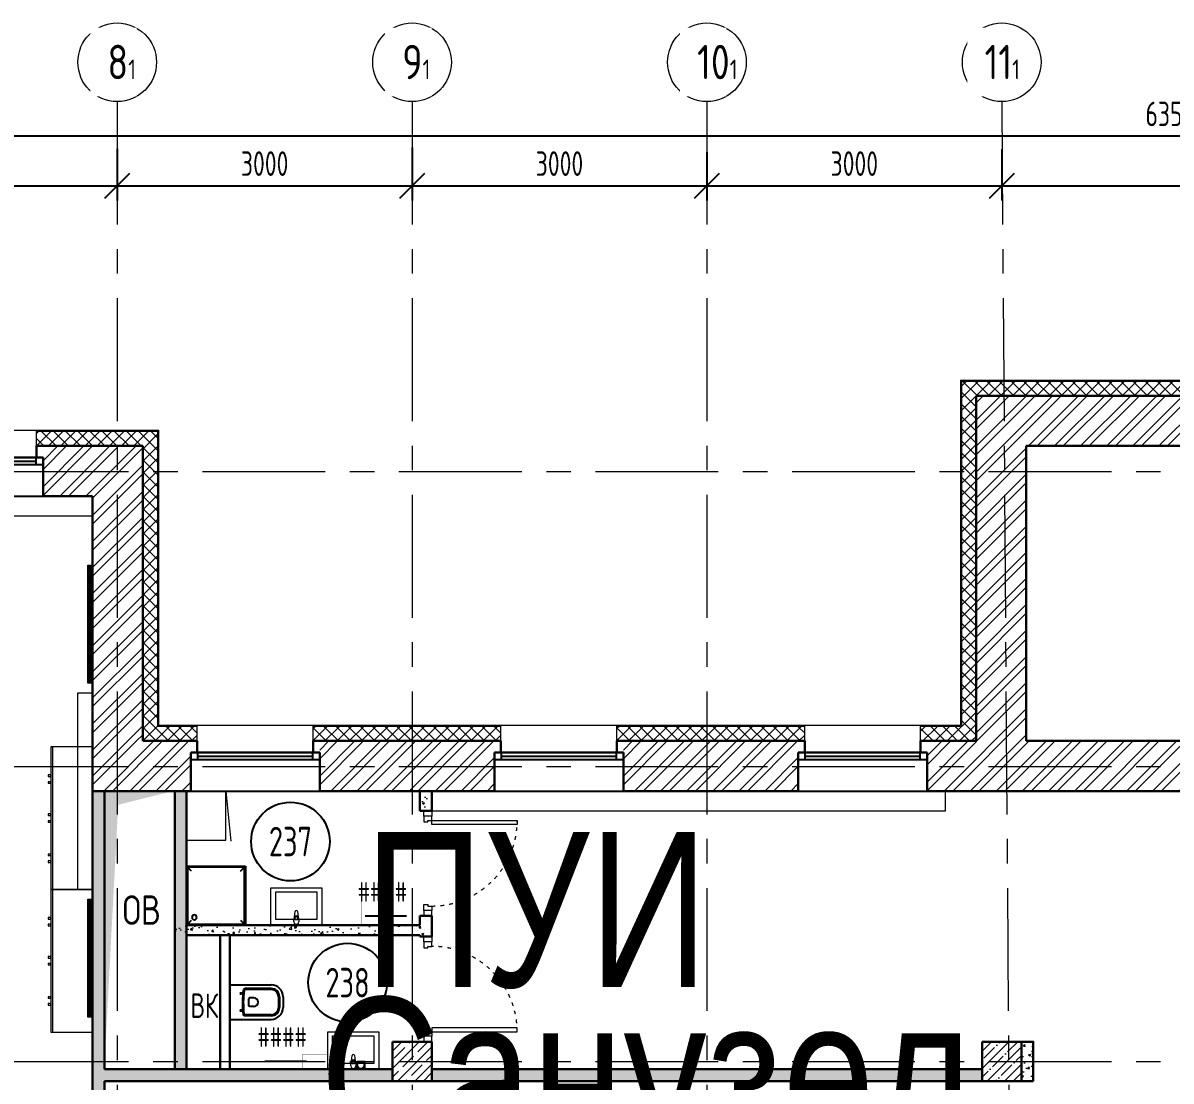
# Model space of a CAD drawing. Header units: millimetres. Extents: x -13407 to 158044, y -108832 to 109387.
# Drawn here: x 13611 to 25293, y 69087 to 79850 of the extents above; entities that cross this region are included whole.
import ezdxf
from ezdxf.enums import TextEntityAlignment as Align

# ---------------------------------------------------------------- set-up
doc = ezdxf.new("R2018")
doc.units = ezdxf.units.MM
for name, pattern in [('ACAD_ISO03W100', [30, 12, -18]), ('ADSK_Скрыто', [6, 3, -3]), ('CENTER', [2, 1.25, -0.25, 0.25, -0.25])]:
    doc.linetypes.add(name, pattern=pattern)
doc.layers.get('Defpoints').update_dxf_attribs({"color": 6})
for name, color, linetype, lineweight in [('АР_Двери', 5, 'Continuous', 18), ('АР_Колонны', 5, 'Continuous', 30), ('АР_Колонны Штрих', 250, 'Continuous', 5), ('АР_Маркер экспликации', 239, 'Continuous', 13), ('АР_Навесной фасад', 5, 'Continuous', 5), ('АР_Номер помещения', 1, 'Continuous', 25), ('АР_Оси', 193, 'Continuous', 9), ('АР_Оси размеры', 164, 'Continuous', 9), ('АР_Перегородки газоблок', 165, 'Continuous', 30), ('АР_Перегородки газоблок_Штрих', 165, 'Continuous', 5), ('АР_Подоконники', 163, 'Continuous', 9), ('АР_Помещения_площадь', 19, 'Continuous', 9), ('АР_Сущ Несущая стена', 202, 'Continuous', 30), ('АР_Утеплитель', 250, 'Continuous', 9), ('АР_Штриховка кирпич', 250, 'Continuous', 9), ('Спринклеры', 7, 'Continuous', 18), ('ТХ_мебель передв', 250, 'Continuous', 13), ('ТХ_ОСНОВНОЙ', 103, 'Continuous', 25)]:
    doc.layers.add(name, color=color, linetype=linetype, lineweight=lineweight)
doc.layers.add('АР_Названия помещений', color=124, linetype='Continuous', lineweight=5, plot=False)
for name, color, linetype in [('АР_новое окно', 160, 'Continuous'), ('АР_Отверстия', 251, 'Continuous'), ('ТХ_дозаторы', 7, 'Continuous'), ('ТХ_обор_бытовое', 14, 'Continuous'), ('ТХ_сантехника', 253, 'Continuous')]:
    doc.layers.add(name, color=color, linetype=linetype)
doc.styles.add('ICOCPEUR', font='isocpeur.ttf')
doc.styles.add('ISOCPEUR', font='isocpeur.ttf', dxfattribs={"width": 0.7})
doc.styles.get("Standard").update_dxf_attribs({"font": 'arial.ttf'})
doc.styles.add('ГОСТ 2.304', font='isocpeur.ttf', dxfattribs={"width": 0.7})
doc.dimstyles.new('СПДС', dxfattribs={"dimscale": 100, "dimtxt": 2.5, "dimasz": 2.5, "dimexe": 1.5, "dimexo": 0, "dimgap": 1, "dimtad": 1, "dimdec": 0, "dimrnd": 1, "dimtxsty": 'ГОСТ 2.304', "dimblk": 'OBLIQUE', "dimcen": 2.5, "dimdle": 1.5, "dimadec": 0, "dimazin": 2, "dimtfac": 0.75, "dimtdec": 0, "dimtmove": 1, "dimatfit": 3, "dimfxl": 1, "dimtolj": 1, "dimarcsym": 1})
pattern_1 = [(50, (76865.7, -55313.48), (215.17805, -18.82564), [22.5, -247.5]), (355, (76865.7, -55313.48), (-41.6254, 225.65764), [18, -198]), (100.45144, (76883.63, -55315.05), (173.55265, 206.832), [19.12206, -210.34263]), (46.1842, (76865.7, -55253.48), (320.1724, -49.6558), [33.75, -371.25]), (96.63564, (76892.38, -55257.62), (280.3986, 292.2356), [28.6831, -315.5141]), (351.18416, (76865.7, -55253.5), (280.3986, 292.2356), [27, -297]), (21, (76895.7, -55268.48), (179.07212, -120.78567), [22.5, -247.5]), (326, (76895.7, -55268.48), (72.9946, 217.545), [18, -198]), (71.45144, (76910.62, -55278.55), (252.0667, 96.75935), [19.12206, -210.34263]), (37.5, (76865.7, -55313.48), (3.647957, 99.868156), [0, -195.6, 0, -201, 0, -198.75]), (7.5, (76865.7, -55313.48), (78.92086, 118.32351), [0, -114.6, 0, -191.1, 0, -75.75]), (327.5, (76798.8, -55313.48), (160.14673, -6.76646), [0, -75, 0, -234, 0, -310.5]), (317.5, (76768.8, -55313.48), (174.95585, 30.0315), [0, -97.5, 0, -155.4, 0, -220.5])]
pattern_2 = [(45, (-983959.71, 109113.38), (-132.58252, 132.58252), []), (45, (-983871.32, 109113.38), (-132.58252, 132.58252), [])]

# ---------------------------------------------------------------- blocks, each defined once
blk = doc.blocks.new('*U256')
for points in [[(-55, -80), (-55, 0), (-115, 0), (-115, -40), (-100, -40), (-100, -80), (-55, -80)], [(0, 0), (0, -80), (-55, -80), (-55, 0), (0, 0)], [(-1070, 0), (-1070, -80), (-1015, -80), (-1015, 0), (-1070, 0)], [(-1015, -80), (-1015, 0), (-955, 0), (-955, -40), (-970, -40), (-970, -80), (-1015, -80)]]:
    blk.add_lwpolyline(points)
blk.add_lwpolyline([(-100, -80), (-100, -950), (-140, -950), (-140, -80)], close=True)
at = {"linetype": 'ACAD_ISO03W100', "ltscale": 3}
blk.add_arc((-100, -80), 870, 180, 270, dxfattribs=at)
blk = doc.blocks.new('*U257')
for points in [[(0, 0), (0, -80), (55, -80), (55, 0), (0, 0)], [(55, -80), (55, 0), (115, 0), (115, -40), (100, -40), (100, -80), (55, -80)], [(1015, -80), (1015, 0), (955, 0), (955, -40), (970, -40), (970, -80), (1015, -80)], [(1070, 0), (1070, -80), (1015, -80), (1015, 0), (1070, 0)]]:
    blk.add_lwpolyline(points)
blk.add_lwpolyline([(100, -80), (100, -950), (140, -950), (140, -80)], close=True)
at = {"linetype": 'ACAD_ISO03W100', "ltscale": 3}
blk.add_arc((100, -80), 870, 270, 0, dxfattribs=at)
blk = doc.blocks.new('*U175')
at = {"layer": 'АР_новое окно', "lineweight": 20}
for p, q in [((0, 1310), (-70, 1310)), ((0, 0), (-70, 0))]:
    blk.add_line(p, q, dxfattribs=at)
at = {"layer": 'АР_новое окно'}
for p, q in [((-70, 1310), (-70, 0)), ((-70, 0), (-70, 1310)), ((0, 1310), (0, 0)), ((0, 1240), (-70, 1240)), ((-35, 1240), (-35, 70)), ((0, 70), (-70, 70))]:
    blk.add_line(p, q, dxfattribs=at)
blk = doc.blocks.new('*U176')
at = {"layer": 'АР_новое окно', "lineweight": 20}
for p, q in [((0, 1310), (-70, 1310)), ((0, 0), (-70, 0))]:
    blk.add_line(p, q, dxfattribs=at)
at = {"layer": 'АР_новое окно'}
for p, q in [((-70, 1310), (-70, 0)), ((-70, 0), (-70, 1310)), ((0, 1310), (0, 0)), ((0, 1240), (-70, 1240)), ((-35, 1240), (-35, 70)), ((0, 70), (-70, 70))]:
    blk.add_line(p, q, dxfattribs=at)
blk = doc.blocks.new('*U177')
at = {"layer": 'АР_новое окно', "lineweight": 20}
for p, q in [((0, 1310), (-70, 1310)), ((0, 0), (-70, 0))]:
    blk.add_line(p, q, dxfattribs=at)
at = {"layer": 'АР_новое окно'}
for p, q in [((-70, 1310), (-70, 0)), ((-70, 0), (-70, 1310)), ((0, 1310), (0, 0)), ((0, 1240), (-70, 1240)), ((-35, 1240), (-35, 70)), ((0, 70), (-70, 70))]:
    blk.add_line(p, q, dxfattribs=at)
blk = doc.blocks.new('*U178')
at = {"layer": 'АР_новое окно', "lineweight": 20}
for p, q in [((0, 1310), (-70, 1310)), ((0, 0), (-70, 0))]:
    blk.add_line(p, q, dxfattribs=at)
at = {"layer": 'АР_новое окно'}
for p, q in [((-70, 1310), (-70, 0)), ((-70, 0), (-70, 1310)), ((0, 1310), (0, 0)), ((0, 1240), (-70, 1240)), ((-35, 1240), (-35, 70)), ((0, 70), (-70, 70))]:
    blk.add_line(p, q, dxfattribs=at)
blk = doc.blocks.new('_Oblique')
at = {"color": 0, "linetype": 'ByBlock', "lineweight": -2}
blk.add_line((-0.5, -0.5), (0.5, 0.5), dxfattribs=at)
blk = doc.blocks.new('*D285')
at = {"layer": 'Defpoints', "color": 0, "ltscale": 100, "transparency": 16777216}
for p in [(11570, 78576), (14570, 78571), (14570, 78194)]:
    blk.add_point(p, dxfattribs=at)
at = {"layer": 'АР_Оси размеры', "color": 0, "lineweight": -2, "ltscale": 100, "transparency": 16777216}
for p, q in [((11570, 78576), (11570, 78044)), ((14570, 78571), (14570, 78044)), ((11420, 78194), (14720, 78194))]:
    blk.add_line(p, q, dxfattribs=at)
at = {"layer": 'АР_Оси размеры', "color": 0, "lineweight": -2, "ltscale": 100, "transparency": 16777216, "xscale": 250, "yscale": 250, "zscale": 250, "rotation": 180}
blk.add_blockref('_Oblique', (11570, 78194), dxfattribs=at)
at = {"layer": 'АР_Оси размеры', "color": 0, "lineweight": -2, "ltscale": 100, "transparency": 16777216, "xscale": 250, "yscale": 250, "zscale": 250}
blk.add_blockref('_Oblique', (14570, 78194), dxfattribs=at)
at = {"layer": 'АР_Оси размеры', "color": 0, "ltscale": 100, "transparency": 16777216, "insert": (13070, 78419), "char_height": 250, "attachment_point": 5, "style": 'ГОСТ 2.304'}
blk.add_mtext('\\A1;3000', dxfattribs=at)
blk = doc.blocks.new('*D286')
at = {"layer": 'Defpoints', "color": 0, "ltscale": 100, "transparency": 16777216}
for p in [(14570, 78571), (17570, 78582), (17570, 78194)]:
    blk.add_point(p, dxfattribs=at)
at = {"layer": 'АР_Оси размеры', "color": 0, "lineweight": -2, "ltscale": 100, "transparency": 16777216}
for p, q in [((14570, 78571), (14570, 78044)), ((17570, 78582), (17570, 78044)), ((14420, 78194), (17720, 78194))]:
    blk.add_line(p, q, dxfattribs=at)
at = {"layer": 'АР_Оси размеры', "color": 0, "lineweight": -2, "ltscale": 100, "transparency": 16777216, "xscale": 250, "yscale": 250, "zscale": 250, "rotation": 180}
blk.add_blockref('_Oblique', (14570, 78194), dxfattribs=at)
at = {"layer": 'АР_Оси размеры', "color": 0, "lineweight": -2, "ltscale": 100, "transparency": 16777216, "xscale": 250, "yscale": 250, "zscale": 250}
blk.add_blockref('_Oblique', (17570, 78194), dxfattribs=at)
at = {"layer": 'АР_Оси размеры', "color": 0, "ltscale": 100, "transparency": 16777216, "insert": (16070, 78419), "char_height": 250, "attachment_point": 5, "style": 'ГОСТ 2.304'}
blk.add_mtext('\\A1;3000', dxfattribs=at)
blk = doc.blocks.new('*D287')
at = {"layer": 'Defpoints', "color": 0, "ltscale": 100, "transparency": 16777216}
for p in [(17570, 78582), (20570, 78536), (20570, 78194)]:
    blk.add_point(p, dxfattribs=at)
at = {"layer": 'АР_Оси размеры', "color": 0, "lineweight": -2, "ltscale": 100, "transparency": 16777216}
for p, q in [((17570, 78582), (17570, 78044)), ((20570, 78536), (20570, 78044)), ((17420, 78194), (20720, 78194))]:
    blk.add_line(p, q, dxfattribs=at)
at = {"layer": 'АР_Оси размеры', "color": 0, "lineweight": -2, "ltscale": 100, "transparency": 16777216, "xscale": 250, "yscale": 250, "zscale": 250, "rotation": 180}
blk.add_blockref('_Oblique', (17570, 78194), dxfattribs=at)
at = {"layer": 'АР_Оси размеры', "color": 0, "lineweight": -2, "ltscale": 100, "transparency": 16777216, "xscale": 250, "yscale": 250, "zscale": 250}
blk.add_blockref('_Oblique', (20570, 78194), dxfattribs=at)
at = {"layer": 'АР_Оси размеры', "color": 0, "ltscale": 100, "transparency": 16777216, "insert": (19070, 78419), "char_height": 250, "attachment_point": 5, "style": 'ГОСТ 2.304'}
blk.add_mtext('\\A1;3000', dxfattribs=at)
blk = doc.blocks.new('*D288')
at = {"layer": 'Defpoints', "color": 0, "ltscale": 100, "transparency": 16777216}
for p in [(20570, 78536), (23570, 78536), (23570, 78194)]:
    blk.add_point(p, dxfattribs=at)
at = {"layer": 'АР_Оси размеры', "color": 0, "lineweight": -2, "ltscale": 100, "transparency": 16777216}
for p, q in [((20570, 78536), (20570, 78044)), ((23570, 78536), (23570, 78044)), ((20420, 78194), (23720, 78194))]:
    blk.add_line(p, q, dxfattribs=at)
at = {"layer": 'АР_Оси размеры', "color": 0, "lineweight": -2, "ltscale": 100, "transparency": 16777216, "xscale": 250, "yscale": 250, "zscale": 250, "rotation": 180}
blk.add_blockref('_Oblique', (20570, 78194), dxfattribs=at)
at = {"layer": 'АР_Оси размеры', "color": 0, "lineweight": -2, "ltscale": 100, "transparency": 16777216, "xscale": 250, "yscale": 250, "zscale": 250}
blk.add_blockref('_Oblique', (23570, 78194), dxfattribs=at)
at = {"layer": 'АР_Оси размеры', "color": 0, "ltscale": 100, "transparency": 16777216, "insert": (22070, 78419), "char_height": 250, "attachment_point": 5, "style": 'ГОСТ 2.304'}
blk.add_mtext('\\A1;3000', dxfattribs=at)
blk = doc.blocks.new('*D289')
at = {"layer": 'Defpoints', "color": 0, "ltscale": 100, "transparency": 16777216}
for p in [(29570, 78687), (23570, 78567), (29570, 78194)]:
    blk.add_point(p, dxfattribs=at)
at = {"layer": 'АР_Оси размеры', "color": 0, "lineweight": -2, "ltscale": 100, "transparency": 16777216}
for p, q in [((29570, 78687), (29570, 78044)), ((23570, 78567), (23570, 78044)), ((23420, 78194), (29720, 78194))]:
    blk.add_line(p, q, dxfattribs=at)
at = {"layer": 'АР_Оси размеры', "color": 0, "lineweight": -2, "ltscale": 100, "transparency": 16777216, "xscale": 250, "yscale": 250, "zscale": 250, "rotation": 180}
blk.add_blockref('_Oblique', (23570, 78194), dxfattribs=at)
at = {"layer": 'АР_Оси размеры', "color": 0, "lineweight": -2, "ltscale": 100, "transparency": 16777216, "xscale": 250, "yscale": 250, "zscale": 250}
blk.add_blockref('_Oblique', (29570, 78194), dxfattribs=at)
at = {"layer": 'АР_Оси размеры', "color": 0, "ltscale": 100, "transparency": 16777216, "insert": (26570, 78419), "char_height": 250, "attachment_point": 5, "style": 'ГОСТ 2.304'}
blk.add_mtext('\\A1;6000', dxfattribs=at)
blk = doc.blocks.new('*D296')
at = {"layer": 'Defpoints', "color": 0, "ltscale": 100, "transparency": 16777216}
for p in [(-6430, 78700), (57080, 78700), (57080, 78700)]:
    blk.add_point(p, dxfattribs=at)
at = {"layer": 'АР_Оси размеры', "color": 0, "lineweight": -2, "ltscale": 100, "transparency": 16777216}
for p, q in [((-6430, 78700), (-6430, 78850)), ((57080, 78700), (57080, 78850)), ((-6580, 78700), (57230, 78700))]:
    blk.add_line(p, q, dxfattribs=at)
at = {"layer": 'АР_Оси размеры', "color": 0, "lineweight": -2, "ltscale": 100, "transparency": 16777216, "xscale": 250, "yscale": 250, "zscale": 250, "rotation": 180}
blk.add_blockref('_Oblique', (-6430, 78700), dxfattribs=at)
at = {"layer": 'АР_Оси размеры', "color": 0, "lineweight": -2, "ltscale": 100, "transparency": 16777216, "xscale": 250, "yscale": 250, "zscale": 250}
blk.add_blockref('_Oblique', (57080, 78700), dxfattribs=at)
at = {"layer": 'АР_Оси размеры', "color": 0, "ltscale": 100, "transparency": 16777216, "insert": (25325, 78925), "char_height": 250, "attachment_point": 5, "style": 'ГОСТ 2.304'}
blk.add_mtext('\\A1;63510', dxfattribs=at)
blk = doc.blocks.new('*U384')
at = {"layer": 'Defpoints', "color": 7}
blk.add_line((-15823, -174), (-16245, -174), dxfattribs=at)
at = {"layer": 'АР_Номер помещения', "color": 7}
blk.add_circle((-17005, 585), 400, dxfattribs=at)
at = {"layer": 'Defpoints', "color": 7, "style": 'ISOCPEUR', "width": 0.7}
blk.add_attdef('ПЛОЩАДЬ_ПОМЕЩЕНИЯ', text='', height=200, dxfattribs=at).set_placement((-15818, 72), align=Align.MIDDLE_RIGHT)
at = {"layer": 'Defpoints', "color": 7, "style": 'ISOCPEUR', "width": 0.7, "flags": 1}
blk.add_attdef('КАТЕГОРИЯ', (-499, -2092), '', height=250, dxfattribs=at)
at = {"layer": 'АР_Номер помещения', "color": 7, "style": 'ISOCPEUR', "width": 0.7}
blk.add_attdef('НОМЕР_ПОМЕЩЕНИЯ', text='', height=300, dxfattribs=at).set_placement((-17005, 585), align=Align.MIDDLE_CENTER)
at = {"layer": 'АР_Помещения_площадь', "color": 7, "lineweight": 30, "width": 0.7, "flags": 104}
blk.add_attdef('ИМЯ_ПОМЕЩЕНИЯ', text='', height=100, dxfattribs=at).set_placement((158, 1217), align=Align.MIDDLE_CENTER)
blk = doc.blocks.new('*U385')
at = {"layer": 'Defpoints', "color": 7}
blk.add_line((-16442, -22), (-16865, -22), dxfattribs=at)
at = {"layer": 'АР_Номер помещения', "color": 7}
blk.add_circle((-16023, 779), 400, dxfattribs=at)
at = {"layer": 'Defpoints', "color": 7, "style": 'ISOCPEUR', "width": 0.7}
blk.add_attdef('ПЛОЩАДЬ_ПОМЕЩЕНИЯ', text='', height=200, dxfattribs=at).set_placement((-16437, 224), align=Align.MIDDLE_RIGHT)
at = {"layer": 'Defpoints', "color": 7, "style": 'ISOCPEUR', "width": 0.7, "flags": 1}
blk.add_attdef('КАТЕГОРИЯ', (-499, -2092), '', height=250, dxfattribs=at)
at = {"layer": 'АР_Номер помещения', "color": 7, "style": 'ISOCPEUR', "width": 0.7}
blk.add_attdef('НОМЕР_ПОМЕЩЕНИЯ', text='', height=300, dxfattribs=at).set_placement((-16023, 779), align=Align.MIDDLE_CENTER)
at = {"layer": 'АР_Помещения_площадь', "color": 7, "lineweight": 30, "width": 0.7, "flags": 104}
blk.add_attdef('ИМЯ_ПОМЕЩЕНИЯ', text='', height=100, dxfattribs=at).set_placement((158, 1217), align=Align.MIDDLE_CENTER)
blk = doc.blocks.new('Из_буфера27431')
at = {"linetype": 'Continuous', "lineweight": 5}
for p, q in [((-139, 11), (-86, 18)), ((-139, 11), (-86, 18)), ((-76, 21), (-34, 25)), ((-76, 21), (-34, 25)), ((-59, 14), (-74, 14)), ((-59, 14), (-74, 14)), ((-59, -14), (-59, 14)), ((-59, -14), (-59, 14)), ((-86, -18), (-139, -11)), ((-86, -18), (-139, -11)), ((-34, -25), (-76, -21)), ((-34, -25), (-76, -21)), ((-74, -14), (-59, -14)), ((-74, -14), (-59, -14))]:
    blk.add_line(p, q, dxfattribs=at)
for points in [[(0, -260), (-380, -260), (-380, 260), (0, 260)], [(-59, -210), (-339, -210), (-339, 210), (-59, 210)], [(-59, -210), (-339, -210), (-339, 210), (-59, 210)]]:
    blk.add_lwpolyline(points, close=True, dxfattribs=at)
for centre, radius, start, end in [((-137, 0), 11.2, 97.1389, 262.8611), ((-137, 0), 11.2, 97.1389, 262.8611), ((-74, 0), 21.1, 122.771, 237.229), ((-74, 0), 21.1, 122.771, 237.229), ((-74, 0), 13.6, 90, 270), ((-74, 0), 13.6, 90, 270), ((-74, 0), 21.1, 95.1696, 122.771), ((-74, 0), 21.1, 95.1696, 122.771), ((-34, 0), 25, 270, 90), ((-34, 0), 25, 270, 90), ((-74, 0), 21.1, 237.229, 264.8304), ((-74, 0), 21.1, 237.229, 264.8304)]:
    blk.add_arc(centre, radius, start, end, dxfattribs=at)
blk = doc.blocks.new('унитаз поликлиники')
for p, q in [((0, 175), (0, -175)), ((0, 175), (420, 175)), ((420, 139), (150, 139)), ((420, 129), (157, 129)), ((126, 87), (100, 87)), ((112, 73), (112, 100)), ((192, -34), (192, 34)), ((242, 44), (202, 44)), ((494, 57), (494, -57)), ((504, 55), (504, -55)), ((540, 55), (540, -55)), ((126, -87), (99, -86)), ((112, -73), (112, -100)), ((242, -44), (202, -44)), ((0, -175), (420, -175)), ((420, -139), (148, -139)), ((420, -129), (155, -129))]:
    blk.add_line(p, q)
for centre, radius, start, end in [((420, 55), 120, 0, 90), ((420, 55), 83.5, 359.8619, 90.3335), ((420, 55), 74, 0, 90), ((242, 0), 43.7, 270, 90), ((420, -55), 120, 270, 0), ((420, -55), 84, 270, 0), ((420, -55), 74, 270, 358.4018)]:
    blk.add_arc(centre, radius, start, end)
at = {"extrusion": (0, 0, -1)}
for centre, major_axis, ratio, start_param, end_param in [((1158, 0), (-731, -726), 0.993775, 0.659849, 0.910919), ((984, 0), (-23, -941), 0.89728, 1.422258, 1.677847), ((150, 127), (-5.6, -10.5), 0.821373, 1.269211, 2.570669), ((154, 120), (-5.61, -7.72), 0.798093, 1.232924, 2.686723), ((112, 87), (3.55, 3.55), 1, 5.504025, 11.78721), ((202, -33), (4.12, -9.49), 0.964797, 0.42926, 1.943413), ((148, -127), (5.4, -10.4), 0.836443, 0.56114, 1.877577), ((155, -117), (5.3, -10.4), 0.842984, 0.549902, 1.8819)]:
    blk.add_ellipse(centre, major_axis=major_axis, ratio=ratio, start_param=start_param, end_param=end_param, dxfattribs=at)
for centre, major_axis, ratio, start_param, end_param in [((202, 33), (4.12, 9.49), 0.964797, 0.42926, 1.943413), ((112, -87), (3.54, -3.55), 1, 5.504025, 11.78721)]:
    blk.add_ellipse(centre, major_axis=major_axis, ratio=ratio, start_param=start_param, end_param=end_param)
blk = doc.blocks.new('Из_буфера30949')
for p, q in [((-600, 0), (-600, 600)), ((-600, 600), (0, 600)), ((-590, 590), (-590, 10)), ((-10, 590), (-590, 590)), ((-10, 10), (-10, 590)), ((0, 600), (0, 0)), ((0, 0), (-600, 0)), ((-590, 10), (-10, 10))]:
    blk.add_line(p, q)
for start, end in [(90, 270), (270, 90)]:
    blk.add_arc((-80, 80), 25, start, end)
for points, knots in [([(-550, 550), (-553, 554), (-559, 559), (-565, 565), (-569, 569), (-572, 572), (-575, 575), (-578, 578), (-580, 580), (-582, 582), (-585, 585), (-587, 587), (-589, 589), (-590, 590), (-590, 590)], [0, 0, 0, 0, 0.166667, 0.25, 0.333333, 0.375, 0.416667, 0.5, 0.541667, 0.583333, 0.666667, 0.75, 0.833333, 1, 1, 1, 1]), ([(-50, 550), (-46, 553), (-41, 559), (-35, 565), (-31, 569), (-28, 572), (-25, 575), (-22, 578), (-20, 580), (-18, 582), (-15, 585), (-13, 587), (-11, 589), (-10, 590), (-10, 590)], [0, 0, 0, 0, 0.166667, 0.25, 0.333333, 0.375, 0.416667, 0.5, 0.541667, 0.583333, 0.666667, 0.75, 0.833333, 1, 1, 1, 1]), ([(-550, 50), (-554, 47), (-559, 41), (-565, 35), (-569, 31), (-572, 28), (-575, 25), (-578, 22), (-580, 20), (-582, 18), (-585, 15), (-587, 13), (-589, 11), (-590, 10), (-590, 10)], [0, 0, 0, 0, 0.166667, 0.25, 0.333333, 0.375, 0.416667, 0.5, 0.541667, 0.583333, 0.666667, 0.75, 0.833333, 1, 1, 1, 1]), ([(-10, 10), (-10, 10), (-11, 11), (-13, 13), (-15, 15), (-18, 18), (-20, 20), (-22, 22), (-25, 25), (-28, 28), (-31, 31), (-35, 35), (-41, 41), (-47, 46), (-50, 50)], [-1, -1, -1, -1, -0.833333, -0.75, -0.666667, -0.583333, -0.541667, -0.5, -0.416667, -0.375, -0.333333, -0.25, -0.166667, 0, 0, 0, 0])]:
    blk.add_open_spline(points, degree=3, knots=knots)
blk = doc.blocks.new('A$C3da1b1ea')
at = {"lineweight": 0}
blk.add_lwpolyline([(0, 0), (50, 0), (50, -1200), (0, -1200), (0, 0)], dxfattribs=at)
blk = doc.blocks.new('У226')
at = {"ltscale": 0.1, "const_width": 2}
blk.add_lwpolyline([(291837, -218417), (292137, -218417), (292137, -218817), (291837, -218817)], close=True, dxfattribs=at)
blk = doc.blocks.new('Шкаф для ПУИ 500х400')
blk.add_line((400, 0), (450, -510))
blk.add_lwpolyline([(400, -500), (400, 0), (0, 0), (0, -500)], close=True)
blk = doc.blocks.new('У240')
at = {"layer": 'ТХ_обор_бытовое', "lineweight": 0, "ltscale": 100, "transparency": 33554687, "const_width": 2}
blk.add_lwpolyline([(259065, 2932), (259065, 3192), (259215, 3192), (259215, 2932)], close=True, dxfattribs=at)
blk = doc.blocks.new('тумба под доской')
for points in [[(-1451, -426), (0, -426), (0, 0), (-1451, 0)], [(-1165, -453), (-1149, -453), (-1149, -426), (-1165, -426)], [(-1096, -453), (-1080, -453), (-1080, -426), (-1096, -426)], [(-768, -453), (-752, -453), (-752, -426), (-768, -426)], [(-699, -453), (-683, -453), (-683, -426), (-699, -426)], [(-360, -453), (-344, -453), (-344, -426), (-360, -426)], [(-291, -453), (-275, -453), (-275, -426), (-291, -426)]]:
    blk.add_lwpolyline(points, close=True)
blk.add_lwpolyline([(-1451, -410), (0, -410)])
blk = doc.blocks.new('A$C500e89c7')
at = {"ltscale": 100}
blk.add_circle((-37, 37), 35.3, dxfattribs=at)
at = {"layer": 'ТХ_дозаторы', "ltscale": 100}
blk.add_lwpolyline([(-73, 75), (0, 75), (0, 0), (-73, 0)], close=True, dxfattribs=at)

msp = doc.modelspace()

# ---------------------------------------------------------------- hatches: boundary and pattern name
at = {"layer": 'АР_Колонны Штрих', "ltscale": 100}
h = msp.add_hatch(dxfattribs=at)
h.set_pattern_fill('ANSI35', color=256, scale=500)
h.set_pattern_definition([(45, (-939682.16, 109358.67), (-88.388348, 88.388348), []), (45, (-939593.77, 109358.67), (-88.388348, 88.388348), [156.25, -31.25, 0, -31.25])])
h.paths.add_polyline_path([(17769.9, 69487.2), (17369.9, 69487.2), (17369.9, 69087.2), (17769.9, 69087.2)])
h = msp.add_hatch(dxfattribs=at)
h.set_pattern_fill('ANSI35', color=256, scale=500)
h.set_pattern_definition([(45, (-933682.16, 109358.67), (-88.388348, 88.388348), []), (45, (-933593.77, 109358.67), (-88.388348, 88.388348), [156.25, -31.25, 0, -31.25])])
h.paths.add_polyline_path([(23769.9, 69487.2), (23369.9, 69487.2), (23369.9, 69087.2), (23769.9, 69087.2)])
at = {"layer": 'АР_Перегородки газоблок_Штрих', "ltscale": 100}
h = msp.add_hatch(dxfattribs=at)
h.set_pattern_fill('AR-CONC', color=256, scale=30)
h.set_pattern_definition(pattern_1)
h.paths.add_polyline_path([(15274.9, 72037.2), (15154.9, 72037.2), (15154.9, 70672.2), (14439.9, 70672.2), (14439.9, 72037.2), (14319.9, 72037.2), (14319.9, 63207.2), (12769.9, 63207.2), (12769.9, 63087.2), (17369.9, 63087.4), (17369.9, 63207.4), (14439.9, 63207.2), (14439.9, 66015), (15919.9, 66015), (15919.9, 66015), (19619.9, 66015), (19619.9, 66015), (23769.9, 66015), (23769.9, 66134.7), (21838.7, 66134.7), (21838.8, 66706.8), (21718.8, 66706.8), (21718.7, 66134.8), (19739.9, 66135), (19739.9, 66706.8), (19619.9, 66706.8), (19619.9, 66135), (18598.4, 66135), (18598.4, 66706.8), (18614.9, 66706.8), (18718.4, 66706.8), (18718.4, 66135), (18614.9, 66135), (17369.9, 66135), (17369.9, 66706.8), (17369.9, 66135), (15799.9, 66135), (15799.9, 66706.8), (15799.9, 66706.8), (15799.9, 66135), (15919.9, 66135), (15919.9, 66706.8), (15799.9, 66706.8), (15799.9, 66135), (15274.9, 66135), (15274.9, 66706.8), (15274.9, 66706.8), (15274.9, 66135), (14439.9, 66135), (14439.9, 66706.8), (23770, 66706.6), (23769.9, 66134.7), (23769.9, 66134.7), (23769.9, 66826.8), (23047.6, 66826.6), (19739.9, 66826.8), (19739.9, 68276.8), (19619.9, 68276.8), (19619.9, 66826.8), (14439.9, 66826.8), (14439.9, 69087.2), (17369.9, 69087.2), (17369.9, 69207.2), (14439.9, 69207.2), (14439.9, 70672.2), (15154.9, 70672.2), (15154.9, 69207.2), (15274.9, 69207.2)])
h = msp.add_hatch(dxfattribs=at)
h.set_pattern_fill('AR-CONC', color=256, scale=30)
h.set_pattern_definition(pattern_1)
h.paths.add_polyline_path([(17769.9, 72037.2), (17649.9, 72037.2), (17649.9, 71837.2), (17769.9, 71837.2)])
h = msp.add_hatch(dxfattribs=at)
h.set_pattern_fill('AR-CONC', color=256, scale=30)
h.set_pattern_definition(pattern_1)
h.paths.add_polyline_path([(17649.9, 70557.2), (17769.9, 70557.2), (17769.9, 70767.2), (17649.9, 70767.2), (17649.9, 70557.2)])
h = msp.add_hatch(dxfattribs=at)
h.set_pattern_fill('AR-CONC', color=256, scale=30)
h.set_pattern_definition(pattern_1)
h.paths.add_polyline_path([(15154.9, 70672.3), (15154.9, 70572.4), (17649.9, 70572.5), (17649.9, 70672.5)])
h = msp.add_hatch(dxfattribs=at)
h.set_pattern_fill('AR-CONC', color=256, scale=30)
h.set_pattern_definition(pattern_1)
h.paths.add_polyline_path([(23889.9, 69287.2), (23769.9, 69287.2), (23769.9, 69087.2), (23889.9, 69087.2)])
h.paths.add_polyline_path([(23889.9, 69487.2), (23769.9, 69487.2), (23769.9, 69287.2), (23889.9, 69287.2)])
h = msp.add_hatch(dxfattribs=at)
h.set_pattern_fill('AR-CONC', color=256, scale=30)
h.set_pattern_definition(pattern_1)
h.paths.add_polyline_path([(23369.9, 69207.2), (17769.9, 69207.2), (17769.9, 69087.2), (23369.9, 69087.2)])
at = {"layer": 'АР_Утеплитель', "ltscale": 100}
h = msp.add_hatch(dxfattribs=at)
h.set_pattern_fill('ANSI37', color=256, scale=700)
h.set_pattern_definition([(45, (-949310.03, 111949.34), (-61.871843, 61.871843), []), (135, (-949310.03, 111949.34), (-61.871843, -61.871843), [])])
h.paths.add_polyline_path([(29059.9, 76057.2), (23309.9, 76057.2), (23309.9, 72547.2), (22744.9, 72547.2), (22744.9, 72697.2), (23159.9, 72697.2), (23159.9, 76207.2), (29059.9, 76207.2)])
h = msp.add_hatch(dxfattribs=at)
h.set_pattern_fill('ANSI37', color=256, scale=700)
h.set_pattern_definition([(45, (-962985.03, 108439.34), (-61.871843, 61.871843), []), (135, (-962985.03, 108439.34), (-61.871843, -61.871843), [])])
h.paths.add_polyline_path([(15384.9, 72547.2), (14829.9, 72547.2), (14829.9, 75547.2), (13749.9, 75547.2), (13749.9, 75697.2), (14979.9, 75697.2), (14979.9, 72697.2), (15384.9, 72697.2)])
h = msp.add_hatch(dxfattribs=at)
h.set_pattern_fill('ANSI37', color=256, scale=700)
h.set_pattern_definition([(45, (-959895.03, 108439.34), (-61.871843, 61.871843), []), (135, (-959895.03, 108439.34), (-61.871843, -61.871843), [])])
h.paths.add_polyline_path([(18474.9, 72547.2), (16564.9, 72547.2), (16564.9, 72697.2), (18474.9, 72697.2)])
h = msp.add_hatch(dxfattribs=at)
h.set_pattern_fill('ANSI37', color=256, scale=700)
h.set_pattern_definition([(45, (-956805.03, 108439.34), (-61.871843, 61.871843), []), (135, (-956805.03, 108439.34), (-61.871843, -61.871843), [])])
h.paths.add_polyline_path([(21564.9, 72547.2), (19654.9, 72547.2), (19654.9, 72697.2), (21564.9, 72697.2)])
at = {"layer": 'АР_Штриховка кирпич', "ltscale": 100}
h = msp.add_hatch(dxfattribs=at)
h.set_pattern_fill('ANSI32', color=256, scale=500)
h.set_pattern_definition([(45, (-951809.71, 109113.38), (-132.58252, 132.58252), []), (45, (-951721.32, 109113.38), (-132.58252, 132.58252), [])])
h.paths.add_polyline_path([(28994.9, 76057.2), (23309.9, 76057.2), (23309.9, 72547.2), (22809.9, 72547.2), (22809.9, 72037.2), (28409.9, 72037.2), (28409.9, 72547.2), (23819.9, 72547.2), (23819.9, 75547.2), (28994.9, 75547.2)])
h = msp.add_hatch(dxfattribs=at)
h.set_pattern_fill('ANSI32', color=256, scale=500)
h.set_pattern_definition(pattern_2)
h.paths.add_polyline_path([(14829.9, 75547.2), (14829.9, 75026.1), (14829.9, 72547.2), (14319.9, 72547.2), (14319.9, 75037.2), (13814.9, 75037.2), (13814.9, 75547.2)])
h = msp.add_hatch(dxfattribs=at)
h.set_pattern_fill('ANSI32', color=256, scale=500)
h.set_pattern_definition(pattern_2)
h.paths.add_polyline_path([(15319.9, 72547.2), (14829.9, 72547.2), (14319.9, 72547.2), (14319.9, 72037.2), (15319.9, 72037.2)])
h = msp.add_hatch(dxfattribs=at)
h.set_pattern_fill('ANSI32', color=256, scale=500)
h.set_pattern_definition([(45, (-981649.71, 109113.38), (-132.58252, 132.58252), []), (45, (-981561.32, 109113.38), (-132.58252, 132.58252), [])])
h.paths.add_polyline_path([(18409.9, 72547.2), (16629.9, 72547.2), (16629.9, 72037.2), (18409.9, 72037.2)])
h = msp.add_hatch(dxfattribs=at)
h.set_pattern_fill('ANSI32', color=256, scale=500)
h.set_pattern_definition([(45, (-978559.71, 109113.38), (-132.58252, 132.58252), []), (45, (-978471.32, 109113.38), (-132.58252, 132.58252), [])])
h.paths.add_polyline_path([(21499.9, 72547.2), (19719.9, 72547.2), (19719.9, 72037.2), (21499.9, 72037.2)])
at = {"layer": 'Спринклеры', "linetype": 'ADSK_Скрыто', "lineweight": 9}
msp.add_hatch(color=256, dxfattribs=at).paths.add_polyline_path([(14439.9, 69237.2), (14579.9, 71897.2), (15139.9, 72037.2), (14439.9, 72037.2), (14439.9, 70698.1)])

# ---------------------------------------------------------------- linework, layer by layer
at = {"layer": 'АР_Колонны', "ltscale": 100}
for points in [[(17369.9, 69487.2), (17769.9, 69487.2), (17769.9, 69087.2), (17369.9, 69087.2)], [(23369.9, 69487.2), (23769.9, 69487.2), (23769.9, 69087.2), (23369.9, 69087.2)]]:
    msp.add_lwpolyline(points, close=True, dxfattribs=at)
at = {"layer": 'АР_Навесной фасад', "ltscale": 100}
for p, q in [((23149.9, 76217.2), (23149.9, 72707.2)), ((23159.9, 76207.2), (23159.9, 72697.2)), ((5149.9, 75707.2), (14989.9, 75707.2)), ((13749.9, 75697.2), (14979.9, 75697.2)), ((14979.9, 75697.2), (14979.9, 72697.2)), ((14989.9, 75707.2), (14989.9, 72707.2)), ((14979.9, 72697.2), (15384.9, 72697.2)), ((14989.9, 72707.2), (23149.9, 72707.2)), ((16564.9, 72697.2), (18474.9, 72697.2)), ((19654.9, 72697.2), (21564.9, 72697.2)), ((22744.9, 72697.2), (23159.9, 72697.2))]:
    msp.add_line(p, q, dxfattribs=at)
for points in [[(23149.9, 76217.2), (31489.9, 76217.2)], [(23159.9, 76207.2), (29059.9, 76207.2)], [(13749.9, 75547.2), (13749.9, 75707.2)], [(15384.9, 72547.2), (15384.9, 72707.2)], [(16564.9, 72547.2), (16564.9, 72707.2)], [(18474.9, 72547.2), (18474.9, 72707.2)], [(19654.9, 72547.2), (19654.9, 72707.2)], [(21564.9, 72547.2), (21564.9, 72707.2)], [(22744.9, 72547.2), (22744.9, 72707.2)]]:
    msp.add_lwpolyline(points, dxfattribs=at)
at = {"layer": 'АР_новое окно'}
for p, q in [((12504.9, 75037.2), (13814.9, 75037.2)), ((15319.9, 72037.2), (16629.9, 72037.2)), ((18409.9, 72037.2), (19719.9, 72037.2)), ((21499.9, 72037.2), (22809.9, 72037.2))]:
    msp.add_line(p, q, dxfattribs=at)
at = {"layer": 'АР_Оси', "linetype": 'CENTER', "ltscale": 1000}
for p, q in [((14569.9, 79049.7), (14569.9, 23317.3)), ((17569.9, 79049.7), (17569.9, 23317.3)), ((20569.9, 79049.7), (20569.9, 23317.3)), ((23569.9, 79049.7), (23969.9, 23317.3)), ((-12563.8, 75287.2), (70614.6, 75287.2)), ((-12563.8, 72287.2), (70614.6, 72287.2)), ((-12563.8, 69287.2), (70614.6, 69287.2)), ((-12563.8, 69287.2), (70614.6, 69287.2))]:
    msp.add_line(p, q, dxfattribs=at)
at = {"layer": 'АР_Оси', "ltscale": 0.5}
for centre in [(14569.9, 79449.7), (17569.9, 79449.7), (20569.9, 79449.7), (23569.9, 79449.7)]:
    msp.add_circle(centre, 400, dxfattribs=at)
at = {"layer": 'АР_Перегородки газоблок', "ltscale": 100}
for p, q in [((14439.9, 70672.2), (14439.9, 69207.2)), ((23769.9, 69087.2), (23889.9, 69087.2))]:
    msp.add_line(p, q, dxfattribs=at)
for points in [[(14319.9, 63207.2), (14319.9, 72037.2)], [(14439.9, 72037.2), (14439.9, 70672.2)], [(15154.9, 69207.2), (15154.9, 72037.2)], [(15274.9, 72037.2), (15274.9, 69207.2)], [(17649.9, 71837.2), (17649.9, 72037.2)], [(17769.9, 72037.2), (17769.9, 71837.2)], [(17769.9, 71837.2), (17649.9, 71837.2)], [(15154.9, 70672.2), (15154.9, 71018.6)], [(17769.9, 70767.2), (17649.9, 70767.2)], [(17650, 70672.2), (17650, 70767.2)], [(17769.9, 70767.2), (17769.9, 70557.2)], [(15274.9, 70672.2), (17649.9, 70672.2)], [(17649.9, 70572.2), (15274.9, 70572.2)], [(15617, 69207.2), (15617, 70572.2)], [(15717, 70572.2), (15717, 69207.2)], [(17649.9, 70557.2), (17649.9, 70572.2)], [(17769.9, 70557.2), (17649.9, 70557.2)], [(23769.9, 69487.2), (23889.9, 69487.2), (23889.9, 69087.2)], [(23769.9, 69087.2), (23769.9, 69487.2)], [(14439.9, 69207.2), (17369.9, 69207.2)], [(17769.9, 69207.2), (23369.9, 69207.2)], [(14439.9, 69087.2), (14439.9, 66826.8)], [(17369.9, 69087.2), (14439.9, 69087.2)], [(23369.9, 69087.2), (17769.9, 69087.2)]]:
    msp.add_lwpolyline(points, dxfattribs=at)
at = {"layer": 'АР_Подоконники', "ltscale": 100}
for p, q in [((5819.9, 74837.2), (14319.9, 74837.2)), ((22999, 71837.2), (22999, 72037.2)), ((17769.9, 71837.2), (22999, 71837.2))]:
    msp.add_line(p, q, dxfattribs=at)
at = {"layer": 'АР_Сущ Несущая стена', "ltscale": 100}
for p, q in [((23309.9, 76057.2), (29059.9, 76057.2)), ((23309.9, 76057.2), (23309.9, 72547.2)), ((13749.9, 75547.2), (14829.9, 75547.2)), ((13749.9, 75428.3), (13749.9, 75547.2)), ((14829.9, 75547.2), (14829.9, 72547.2)), ((23819.9, 75547.2), (28994.9, 75547.2)), ((23819.9, 75547.2), (23819.9, 72547.2)), ((13749.9, 75428.3), (13814.9, 75428.3)), ((13814.9, 75428.3), (13814.9, 75037.2)), ((13814.9, 75037.2), (14319.9, 75037.2)), ((14319.9, 75037.2), (14319.9, 72037.2)), ((14829.9, 72547.2), (15384.9, 72547.2)), ((15384.9, 72428.3), (15384.9, 72547.2)), ((16564.9, 72547.2), (18474.9, 72547.2)), ((16564.9, 72428.3), (16564.9, 72547.2)), ((18474.9, 72428.3), (18474.9, 72547.2)), ((19654.9, 72547.2), (21564.9, 72547.2)), ((19654.9, 72428.3), (19654.9, 72547.2)), ((21564.9, 72428.3), (21564.9, 72547.2)), ((22744.9, 72547.2), (23309.9, 72547.2)), ((22744.9, 72428.3), (22744.9, 72547.2)), ((23819.9, 72547.2), (28409.9, 72547.2)), ((15319.9, 72428.3), (15319.9, 72037.2)), ((15319.9, 72428.3), (15384.9, 72428.3)), ((16564.9, 72428.3), (16629.9, 72428.3)), ((16629.9, 72428.3), (16629.9, 72037.2)), ((18409.9, 72428.3), (18409.9, 72037.2)), ((18409.9, 72428.3), (18474.9, 72428.3)), ((19654.9, 72428.3), (19719.9, 72428.3)), ((19719.9, 72428.3), (19719.9, 72037.2)), ((21499.9, 72428.3), (21499.9, 72037.2)), ((21499.9, 72428.3), (21564.9, 72428.3)), ((22744.9, 72428.3), (22809.9, 72428.3)), ((22809.9, 72428.3), (22809.9, 72037.2)), ((14319.9, 72037.2), (15319.9, 72037.2)), ((16629.9, 72037.2), (18409.9, 72037.2)), ((19719.9, 72037.2), (21499.9, 72037.2)), ((22809.9, 72037.2), (28409.9, 72037.2))]:
    msp.add_line(p, q, dxfattribs=at)
at = {"layer": 'АР_Сущ Несущая стена', "lineweight": 15, "ltscale": 100}
for p, q in [((12504.9, 75428.3), (13814.9, 75428.3)), ((15319.9, 72428.3), (16629.9, 72428.3)), ((18409.9, 72428.3), (19719.9, 72428.3)), ((21499.9, 72428.3), (22809.9, 72428.3))]:
    msp.add_line(p, q, dxfattribs=at)
at = {"layer": 'ТХ_мебель передв', "ltscale": 100}
msp.add_line((14319.9, 71035.9), (14319.9, 70935.9), dxfattribs=at)
at = {"layer": 'ТХ_мебель передв', "const_width": 50}
for points in [[(14294.9, 73135.9), (14294.9, 74335.9)], [(14294.9, 69735.9), (14294.9, 70935.9)]]:
    msp.add_lwpolyline(points, dxfattribs=at)
at = {"layer": 'ТХ_мебель передв', "lineweight": 5}
msp.add_lwpolyline([(14169.9, 71035.9), (14169.9, 73035.9), (14319.9, 73035.9), (14319.9, 71035.9)], close=True, dxfattribs=at)

# ---------------------------------------------------------------- block references
at = {"layer": 'АР_Двери', "rotation": 90.00000000000001}
for name, p in [('*U256', (17689.9, 71837.2)), ('*U257', (17689.9, 69487.2))]:
    msp.add_blockref(name, p, dxfattribs=at)
at = {"layer": 'АР_Маркер экспликации'}
ref = msp.add_blockref('*U384', (33337.5, 70938.2), dxfattribs=at)
ref.add_attrib('НОМЕР_ПОМЕЩЕНИЯ', '237', dxfattribs={"layer": 'АР_Номер помещения', "color": 7, "height": 300, "style": 'ISOCPEUR', "width": 0.7}).set_placement((16332.4, 71522.9), align=Align.MIDDLE_CENTER)
lines = msp.add_mtext('\\W0.8000;ПУИ', dxfattribs={"layer": 'АР_Названия помещений', "insert": (17087.2, 71621.5), "char_height": 1576.782, "width": 926.94, "attachment_point": 1})
ref.add_attrib('ИМЯ_ПОМЕЩЕНИЯ', '', (17087.2, 71621.5), dxfattribs={"flags": 104}).embed_mtext(lines)
ref.add_attrib('ПЛОЩАДЬ_ПОМЕЩЕНИЯ', '####', dxfattribs={"layer": 'Defpoints', "color": 7, "height": 200, "style": 'ISOCPEUR', "width": 0.7}).set_placement((17519.6, 71010.5), align=Align.MIDDLE_RIGHT)
ref = msp.add_blockref('*U385', (32936.7, 69309.3), dxfattribs=at)
ref.add_attrib('НОМЕР_ПОМЕЩЕНИЯ', '238', dxfattribs={"layer": 'АР_Номер помещения', "color": 7, "height": 300, "style": 'ISOCPEUR', "width": 0.7}).set_placement((16913.4, 70088), align=Align.MIDDLE_CENTER)
lines = msp.add_mtext('\\W0.8000;Санузел для персонала', dxfattribs={"layer": 'АР_Названия помещений', "insert": (16633.9, 69938), "char_height": 1576.782, "width": 926.94, "attachment_point": 1})
ref.add_attrib('ИМЯ_ПОМЕЩЕНИЯ', '', (16633.9, 69938), dxfattribs={"flags": 104}).embed_mtext(lines)
ref.add_attrib('ПЛОЩАДЬ_ПОМЕЩЕНИЯ', '####', dxfattribs={"layer": 'Defpoints', "color": 7, "height": 200, "style": 'ISOCPEUR', "width": 0.7}).set_placement((16499.4, 69533.7), align=Align.MIDDLE_RIGHT)
at = {"layer": 'АР_новое окно', "xscale": -1, "rotation": 90}
for name, p in [('*U178', (13814.9, 75358.3)), ('*U177', (16629.9, 72358.3)), ('*U176', (19719.9, 72358.3)), ('*U175', (22809.9, 72358.3))]:
    msp.add_blockref(name, p, dxfattribs=at)
at = {"layer": 'ТХ_дозаторы', "ltscale": 100}
msp.add_blockref('A$C500e89c7', (17085.5, 69210.7), dxfattribs=at)
at = {"layer": 'ТХ_мебель передв', "lineweight": 0, "rotation": 180}
for p in [(14319.9, 73135.9), (14319.9, 69735.9)]:
    msp.add_blockref('A$C3da1b1ea', p, dxfattribs=at)
at = {"layer": 'ТХ_мебель передв', "rotation": 270}
for name, p in [('тумба под доской', (14319.9, 71035.9)), ('тумба под доской', (14319.9, 69585.3)), ('У226', (235469.1, 362809.3))]:
    msp.add_blockref(name, p, dxfattribs=at)
at = {"layer": 'ТХ_мебель передв'}
msp.add_blockref('Шкаф для ПУИ 500х400', (15274.9, 72037.2), dxfattribs=at)
at = {"layer": 'ТХ_ОСНОВНОЙ', "rotation": 269.9999999999615}
for p in [(13520.4, 328422.1), (18643.4, 328152.2)]:
    msp.add_blockref('У240', p, dxfattribs=at)
at = {"layer": 'ТХ_сантехника', "ltscale": 75, "rotation": 270}
msp.add_blockref('Из_буфера30949', (15274.9, 70672.2), dxfattribs=at)
msp.add_blockref('Из_буфера30949', (15274.9, 70672.2), dxfattribs=at)
at = {"layer": 'ТХ_сантехника', "ltscale": 100, "rotation": 270}
for p in [(16392.2, 70672.2), (16392.2, 70672.2), (16971.9, 69207.2), (16971.9, 69207.2)]:
    msp.add_blockref('Из_буфера27431', p, dxfattribs=at)
at = {"layer": 'ТХ_сантехника'}
msp.add_blockref('унитаз поликлиники', (15717, 69889.7), dxfattribs=at)
msp.add_blockref('унитаз поликлиники', (15717, 69889.7), dxfattribs=at)

# ---------------------------------------------------------------- texts
at = {"layer": 'АР_Отверстия', "ltscale": 100, "attachment_point": 5, "line_spacing_factor": 0.7, "style": 'ICOCPEUR'}
for s, insert, char_height in [('\\A1;{\\W0.8;ОВ}', (14818.2, 70826.1), 300), ('\\A1;{\\W0.7;ВК}', (15456.3, 69853.4), 250)]:
    msp.add_mtext(s, dxfattribs=dict(at, insert=insert, char_height=char_height))

# ---------------------------------------------------------------- dimensions: what is measured, and where the dimension line sits
at = {"layer": 'АР_Оси размеры', "ltscale": 100}
for base, p1, p2, picture, middle in [((29569.9, 78194.3), (23569.9, 78567.1), (29569.9, 78686.6), '*D289', (26569.9, 78419.3)), ((14569.9, 78194.3), (11569.9, 78576.3), (14569.9, 78570.6), '*D285', (13069.9, 78419.3)), ((17569.9, 78194.3), (14569.9, 78570.6), (17569.9, 78582.2), '*D286', (16069.9, 78419.3)), ((20569.9, 78194.3), (17569.9, 78582.2), (20569.9, 78535.9), '*D287', (19069.9, 78419.3)), ((23569.9, 78194.3), (20569.9, 78535.9), (23569.9, 78536), '*D288', (22069.9, 78419.3))]:
    dim = msp.add_linear_dim(base=base, p1=p1, p2=p2, dimstyle='СПДС', dxfattribs=at)
    dim.commit()
    dim.dimension.update_dxf_attribs({"geometry": picture, "text_midpoint": middle})

# ---------------------------------------------------------------- next in the draw order: texts
at = {"layer": 'АР_Оси', "char_height": 350, "width": 123.867, "attachment_point": 1, "line_spacing_factor": 1.149209, "style": 'ГОСТ 2.304', "bg_fill": 2}
for s, insert in [('{\\W0.8;8\\H0.57143x;1}', (14470.1, 79627.4)), ('{\\W0.8;9\\H0.57143x;1}', (17470.1, 79627.4)), ('{\\W0.8;10\\H0.57143x;1}', (20470.1, 79627.4)), ('{\\W0.8;11\\H0.57143x;1}', (23395.8, 79627.4))]:
    msp.add_mtext(s, dxfattribs=dict(at, insert=insert))

# ---------------------------------------------------------------- next in the draw order: dimensions: what is measured, and where the dimension line sits
at = {"layer": 'АР_Оси размеры', "ltscale": 100}
dim = msp.add_linear_dim(base=(57079.9, 78699.7), p1=(-6430.1, 78699.7), p2=(57079.9, 78699.7), dimstyle='СПДС', dxfattribs=at)
dim.commit()
dim.dimension.update_dxf_attribs({"geometry": '*D296', "text_midpoint": (25324.9, 78924.7)})

doc.saveas('drawing.dxf')
